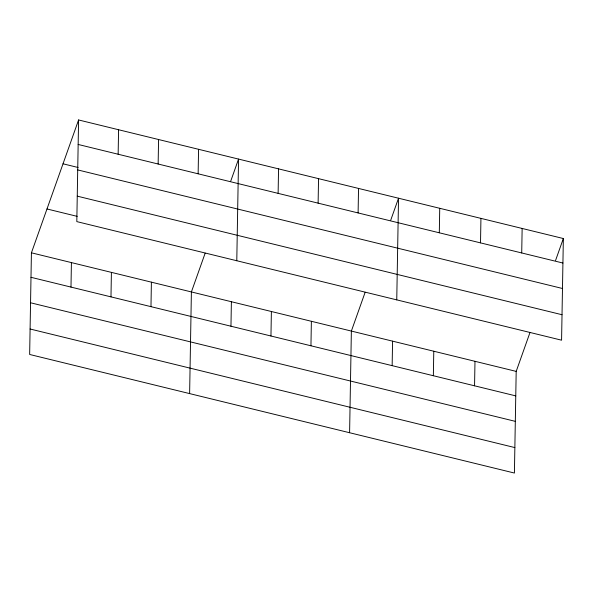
<?xml version="1.0" encoding="UTF-8"?>
<svg xmlns="http://www.w3.org/2000/svg" width="593" height="593" viewBox="0 0 593 593"><rect width="100%" height="100%" fill="white"/><g stroke="black" fill="none" stroke-linecap="round" stroke-linejoin="round"><path stroke-width="0.89" d="M78.587 119.956L76.808 221.612L561.578 340.189L563.35 238.534L78.587 119.956L31.422 252.811L29.65 354.466L514.413 473.044L516.192 371.388L529.957 332.606M70.99 287.094L71.419 262.595M110.98 296.871L111.41 272.38M118.148 154.239L118.578 129.741M150.978 306.655L151.4 282.164M158.146 164.016L158.568 139.525M189.619 393.596L191.398 291.941L205.163 253.159M198.136 173.801L198.566 149.31M230.966 326.224L231.389 301.726M236.785 260.742L238.556 159.087L230.773 181.013M270.957 336.001L271.386 311.51M278.124 193.37L278.547 168.872M310.947 345.786L311.377 321.295M318.115 203.147L318.545 178.656M349.596 432.727L351.367 331.072L365.14 292.29M358.105 212.931L358.535 188.433M392.151 365.651L392.573 341.153M396.754 299.873L398.533 198.218L390.75 220.136M433.35 375.725L433.779 351.234M439.309 232.79L439.732 208.299M474.556 385.806L474.986 361.307M480.515 242.871L480.938 218.38M521.714 252.952L522.144 228.453M555.567 260.453L563.35 238.534M78.157 144.455L562.92 263.033M63.021 163.801L78.128 167.5M77.713 169.917L562.475 288.494M77.253 196.15L562.023 314.727M46.988 208.973L77.201 216.363M31.422 252.811L516.192 371.388M30.999 277.309L515.762 395.887M30.554 302.771L515.317 421.349M30.095 329.004L514.857 447.582"/></g></svg>
